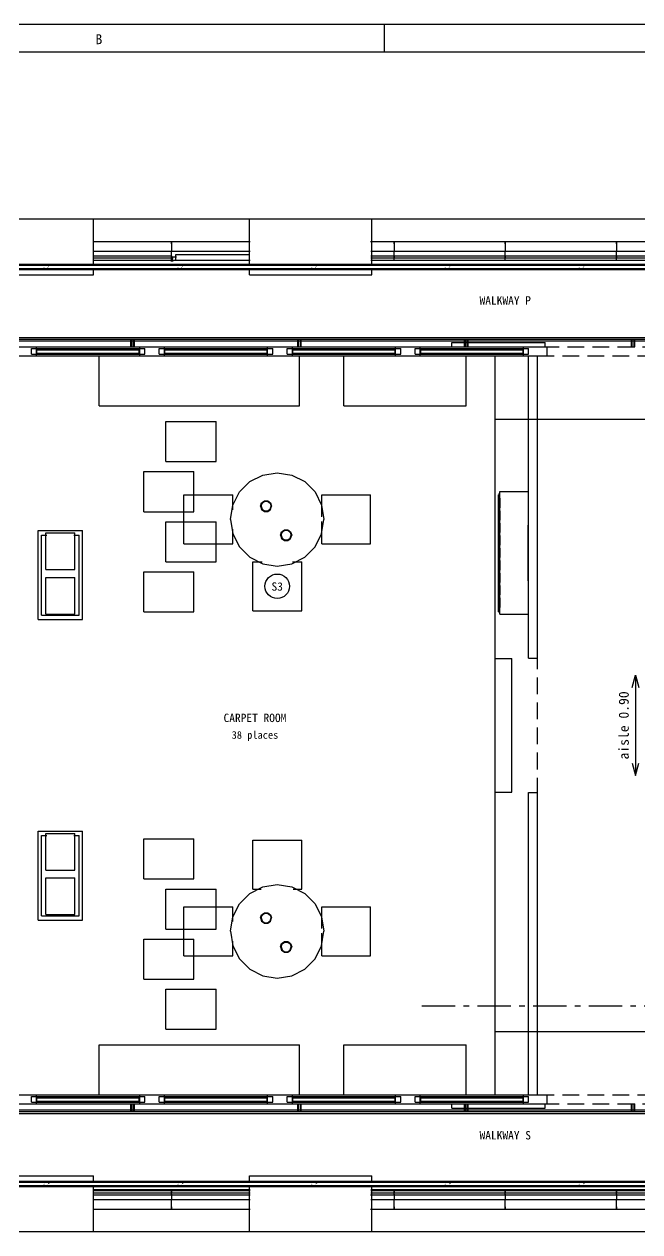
# Model space of a CAD drawing. Extents: x 5 to 836, y 5 to 589.
# Drawn here: x 150.5 to 261.2, y 372 to 589 of the extents above; entities that cross this region are included whole.
import ezdxf
from ezdxf.enums import TextEntityAlignment as Align

# ---------------------------------------------------------------- set-up
doc = ezdxf.new("R2010")
doc.units = 0
doc.linetypes.add('CENTER', pattern=[10, 6, -1.5, 1, -1.5])
doc.linetypes.add('DASHED', pattern=[4.5, 3, -1.5])
for name, color, linetype in [('CENTRE', 4, 'CENTER'), ('CUT', 7, 'CONTINUOUS'), ('DETAIL', 8, 'CONTINUOUS'), ('DIM', 3, 'CONTINUOUS'), ('FRAME', 7, 'CONTINUOUS'), ('MARKING', 4, 'DASHED'), ('OUTLINE', 7, 'CONTINUOUS'), ('ROOM', 8, 'CONTINUOUS'), ('SEAT', 4, 'CONTINUOUS'), ('SEAT-TEXT', 4, 'CONTINUOUS'), ('TEXT', 7, 'CONTINUOUS'), ('THIN', 7, 'CONTINUOUS')]:
    doc.layers.add(name, color=color, linetype=linetype)

msp = doc.modelspace()

# ---------------------------------------------------------------- linework, layer by layer
at = {"layer": 'CENTRE'}
msp.add_line((222, 412.6), (382, 412.6), dxfattribs=at)
at = {"layer": 'CUT'}
for p, q in [((227.4, 531.8), (244.2, 531.8)), ((227.4, 531), (227.4, 531.8)), ((244.2, 531), (244.2, 531.8)), ((148.28, 531), (152.72, 531)), ((151.8, 530.7), (152.8, 530.7)), ((151.8, 529.7), (151.8, 530.7)), ((151.8, 529.7), (152.8, 529.7)), ((152.72, 529.4), (152.72, 531)), ((152.8, 529.7), (152.8, 530.7)), ((152.8, 530.5), (171.2, 530.5)), ((152.8, 529.9), (171.2, 529.9)), ((171.2, 529.7), (171.2, 530.7)), ((171.2, 530.7), (172.2, 530.7)), ((171.2, 529.7), (172.2, 529.7)), ((171.28, 531), (175.72, 531)), ((171.28, 529.4), (171.28, 531)), ((172.2, 529.7), (172.2, 530.7)), ((174.8, 530.7), (175.8, 530.7)), ((174.8, 529.7), (174.8, 530.7)), ((174.8, 529.7), (175.8, 529.7)), ((175.72, 529.4), (175.72, 531)), ((175.8, 529.7), (175.8, 530.7)), ((175.8, 530.5), (194.2, 530.5)), ((175.8, 529.9), (194.2, 529.9)), ((194.2, 529.7), (194.2, 530.7)), ((194.2, 530.7), (195.2, 530.7)), ((194.2, 529.7), (195.2, 529.7)), ((194.28, 531), (198.72, 531)), ((194.28, 529.4), (194.28, 531)), ((195.2, 529.7), (195.2, 530.7)), ((197.8, 530.7), (198.8, 530.7)), ((197.8, 529.7), (197.8, 530.7)), ((197.8, 529.7), (198.8, 529.7)), ((198.72, 529.4), (198.72, 531)), ((198.8, 529.7), (198.8, 530.7)), ((198.8, 530.5), (217.2, 530.5)), ((198.8, 529.9), (217.2, 529.9)), ((217.2, 529.7), (217.2, 530.7)), ((217.2, 530.7), (218.2, 530.7)), ((217.2, 529.7), (218.2, 529.7)), ((217.28, 531), (221.72, 531)), ((217.28, 529.4), (217.28, 531)), ((218.2, 529.7), (218.2, 530.7)), ((220.8, 530.7), (221.8, 530.7)), ((220.8, 529.7), (220.8, 530.7)), ((220.8, 529.7), (221.8, 529.7)), ((221.72, 529.4), (221.72, 531)), ((221.8, 529.7), (221.8, 530.7)), ((221.8, 530.5), (240.2, 530.5)), ((221.8, 529.9), (240.2, 529.9)), ((227.4, 531), (244.52, 531)), ((240.2, 529.7), (240.2, 530.7)), ((240.2, 530.7), (241.2, 530.7)), ((240.2, 529.7), (241.2, 529.7)), ((240.28, 529.4), (240.28, 531)), ((241.2, 529.7), (241.2, 530.7)), ((244.52, 529.4), (244.52, 531)), ((148.28, 529.4), (152.72, 529.4)), ((171.28, 529.4), (175.72, 529.4)), ((194.28, 529.4), (198.72, 529.4)), ((217.28, 529.4), (221.72, 529.4)), ((240.28, 529.4), (244.52, 529.4)), ((241.2, 475.08), (241.2, 529.4)), ((242.8, 475.08), (242.8, 529.4)), ((241.2, 475.08), (242.8, 475.08)), ((241.2, 450.92), (242.8, 450.92)), ((241.2, 396.6), (241.2, 450.92)), ((242.8, 396.6), (242.8, 450.92)), ((148.28, 396.6), (152.72, 396.6)), ((148.28, 395), (152.72, 395)), ((151.8, 395.3), (151.8, 396.3)), ((151.8, 396.3), (152.8, 396.3)), ((151.8, 395.3), (152.8, 395.3)), ((152.72, 395), (152.72, 396.6)), ((152.8, 395.3), (152.8, 396.3)), ((152.8, 396.1), (171.2, 396.1)), ((152.8, 395.5), (171.2, 395.5)), ((171.2, 395.3), (171.2, 396.3)), ((171.2, 396.3), (172.2, 396.3)), ((171.2, 395.3), (172.2, 395.3)), ((171.28, 395), (171.28, 396.6)), ((171.28, 396.6), (175.72, 396.6)), ((171.28, 395), (175.72, 395)), ((172.2, 395.3), (172.2, 396.3)), ((174.8, 395.3), (174.8, 396.3)), ((174.8, 396.3), (175.8, 396.3)), ((174.8, 395.3), (175.8, 395.3)), ((175.72, 395), (175.72, 396.6)), ((175.8, 395.3), (175.8, 396.3)), ((175.8, 396.1), (194.2, 396.1)), ((175.8, 395.5), (194.2, 395.5)), ((194.2, 395.3), (194.2, 396.3)), ((194.2, 396.3), (195.2, 396.3)), ((194.2, 395.3), (195.2, 395.3)), ((194.28, 395), (194.28, 396.6)), ((194.28, 396.6), (198.72, 396.6)), ((194.28, 395), (198.72, 395)), ((195.2, 395.3), (195.2, 396.3)), ((197.8, 395.3), (197.8, 396.3)), ((197.8, 396.3), (198.8, 396.3)), ((197.8, 395.3), (198.8, 395.3)), ((198.72, 395), (198.72, 396.6)), ((198.8, 395.3), (198.8, 396.3)), ((198.8, 396.1), (217.2, 396.1)), ((198.8, 395.5), (217.2, 395.5)), ((217.2, 395.3), (217.2, 396.3)), ((217.2, 396.3), (218.2, 396.3)), ((217.2, 395.3), (218.2, 395.3)), ((217.28, 395), (217.28, 396.6)), ((217.28, 396.6), (221.72, 396.6)), ((217.28, 395), (221.72, 395)), ((218.2, 395.3), (218.2, 396.3)), ((220.8, 395.3), (220.8, 396.3)), ((220.8, 396.3), (221.8, 396.3)), ((220.8, 395.3), (221.8, 395.3)), ((221.72, 395), (221.72, 396.6)), ((221.8, 395.3), (221.8, 396.3)), ((221.8, 396.1), (240.2, 396.1)), ((221.8, 395.5), (240.2, 395.5)), ((227.4, 394.2), (227.4, 395)), ((227.4, 395), (244.52, 395)), ((240.2, 395.3), (240.2, 396.3)), ((240.2, 396.3), (241.2, 396.3)), ((240.2, 395.3), (241.2, 395.3)), ((240.28, 395), (240.28, 396.6)), ((240.28, 396.6), (244.52, 396.6)), ((241.2, 395.3), (241.2, 396.3)), ((244.2, 394.2), (244.2, 395)), ((244.52, 395), (244.52, 396.6)), ((227.4, 394.2), (244.2, 394.2))]:
    msp.add_line(p, q, dxfattribs=at)
at = {"layer": 'DETAIL'}
for p, q in [((163, 545.72), (163, 554)), ((191, 545.72), (191, 554)), ((213, 545.72), (213, 554)), ((162.87, 549.93), (191.13, 549.93)), ((177, 549.67), (177, 549.93)), ((177, 549.93), (177.01, 548.2)), ((177, 549.93), (177, 549.67)), ((177, 549.67), (177, 549.93)), ((177, 549.93), (177, 548.2)), ((177.01, 549.53), (177.01, 549.93)), ((212.8, 549.93), (386, 549.93)), ((217, 549.53), (217, 549.93)), ((217, 549.93), (217, 548.2)), ((237, 549.67), (237, 549.94)), ((237, 549.93), (237, 548.2)), ((237, 549.53), (237, 549.93)), ((237, 549.93), (237, 549.67)), ((257, 549.53), (257, 549.93)), ((257, 549.93), (257, 548.2)), ((162.87, 547.35), (177, 547.35)), ((162.88, 548.2), (191.13, 548.2)), ((162.88, 546.99), (177, 546.99)), ((176.99, 546.47), (177, 548.2)), ((177, 546.47), (177.01, 548.2)), ((177, 546.54), (177, 547.35)), ((177, 547.35), (177, 546.99)), ((177, 546.47), (177, 546.99)), ((177, 546.87), (177, 546.47)), ((177.2, 547.2), (177.87, 547.2)), ((177.2, 546.53), (177.2, 547.2)), ((177.8, 547.6), (191.09, 547.6)), ((177.8, 546.53), (177.8, 547.6)), ((212.81, 548.2), (386, 548.2)), ((212.82, 547.35), (386, 547.35)), ((212.82, 546.99), (386, 546.99)), ((217, 547.13), (217, 548.2)), ((217, 547.08), (217, 547.35)), ((217, 547.35), (217, 546.99)), ((217, 547.35), (217, 547.08)), ((217, 546.47), (217, 546.99)), ((217, 546.75), (217, 546.99)), ((237, 547.13), (237, 548.2)), ((237, 547.08), (237, 547.35)), ((237, 547.35), (237, 546.99)), ((237, 547.35), (237, 547.08)), ((237, 546.47), (237, 546.99)), ((237, 546.75), (237, 546.99)), ((257, 547.08), (257, 548.2)), ((257, 547.35), (257, 546.99)), ((257, 547.35), (257, 547.08)), ((257, 546.47), (257, 546.99)), ((257, 546.75), (257, 546.99)), ((95.12, 544.92), (370.72, 544.92)), ((105.34, 545.09), (371, 545.09)), ((106.46, 545.69), (371, 545.69)), ((107.3, 545.88), (371, 545.88)), ((154.12, 545.69), (154.68, 545.88)), ((154.12, 545.58), (154.12, 545.69)), ((154.12, 545.11), (154.12, 545.22)), ((154.12, 545.11), (154.68, 544.92)), ((154.68, 545.88), (154.96, 545.5)), ((154.68, 544.92), (154.89, 545.21)), ((162.86, 546.6), (191.13, 546.6)), ((163, 543.94), (163, 545.02)), ((176.86, 546.47), (177.28, 546.47)), ((178.17, 545.69), (178.73, 545.88)), ((178.17, 545.58), (178.17, 545.69)), ((178.17, 545.11), (178.17, 545.22)), ((178.17, 545.11), (178.73, 544.92)), ((178.73, 545.88), (179.01, 545.5)), ((178.73, 544.92), (178.94, 545.21)), ((191, 543.94), (191, 545.02)), ((202.23, 545.69), (202.79, 545.88)), ((202.23, 545.58), (202.23, 545.69)), ((202.23, 545.11), (202.23, 545.22)), ((202.23, 545.11), (202.79, 544.92)), ((202.79, 545.88), (203.06, 545.5)), ((202.79, 544.92), (202.99, 545.21)), ((212.83, 546.6), (372, 546.6)), ((213, 543.94), (213, 545.02)), ((226.28, 545.69), (226.84, 545.88)), ((226.28, 545.58), (226.28, 545.69)), ((226.28, 545.11), (226.28, 545.22)), ((226.28, 545.11), (226.84, 544.92)), ((226.84, 545.88), (227.12, 545.5)), ((226.84, 544.92), (227.05, 545.21)), ((250.33, 545.69), (250.89, 545.88)), ((250.33, 545.58), (250.33, 545.69)), ((250.33, 545.11), (250.33, 545.22)), ((250.33, 545.11), (250.89, 544.92)), ((250.89, 545.88), (251.17, 545.5)), ((250.89, 544.92), (251.1, 545.21)), ((108, 532.71), (280.19, 532.71)), ((108, 532.4), (278.79, 532.4)), ((108, 532.09), (265.77, 532.09)), ((169.68, 531), (169.68, 532.4)), ((169.84, 531), (169.84, 532.4)), ((170.16, 531), (170.16, 532.4)), ((170.32, 531), (170.32, 532.4)), ((199.68, 531), (199.68, 532.4)), ((199.84, 531), (199.84, 532.4)), ((200.16, 531), (200.16, 532.4)), ((200.32, 531), (200.32, 532.4)), ((227.4, 531.8), (229.76, 531.8)), ((227.4, 531), (227.4, 531.8)), ((229.68, 531), (229.68, 532.4)), ((229.84, 531), (229.84, 532.4)), ((230.16, 531), (230.16, 532.4)), ((230.32, 531), (230.32, 532.4)), ((230.32, 531.8), (244.2, 531.8)), ((244.2, 531), (244.2, 531.8)), ((259.68, 531), (259.68, 532.4)), ((259.84, 531), (259.84, 532.4)), ((260.16, 531), (260.16, 532.4)), ((260.32, 531), (260.32, 532.4)), ((101.2, 531), (244.52, 531)), ((151.8, 530.7), (172.2, 530.7)), ((151.8, 529.7), (151.8, 530.7)), ((151.8, 529.7), (172.2, 529.7)), ((152.72, 529.4), (152.72, 531)), ((152.8, 529.7), (152.8, 530.7)), ((152.8, 530.5), (171.2, 530.5)), ((152.8, 529.9), (171.2, 529.9)), ((171.2, 529.7), (171.2, 530.7)), ((171.28, 529.4), (171.28, 531)), ((172.2, 529.7), (172.2, 530.7)), ((174.8, 530.7), (195.2, 530.7)), ((174.8, 529.7), (174.8, 530.7)), ((174.8, 529.7), (195.2, 529.7)), ((175.72, 529.4), (175.72, 531)), ((175.8, 529.7), (175.8, 530.7)), ((175.8, 530.5), (194.2, 530.5)), ((175.8, 529.9), (194.2, 529.9)), ((194.2, 529.7), (194.2, 530.7)), ((194.28, 529.4), (194.28, 531)), ((195.2, 529.7), (195.2, 530.7)), ((197.8, 530.7), (218.2, 530.7)), ((197.8, 529.7), (197.8, 530.7)), ((197.8, 529.7), (218.2, 529.7)), ((198.72, 529.4), (198.72, 531)), ((198.8, 529.7), (198.8, 530.7)), ((198.8, 530.5), (217.2, 530.5)), ((198.8, 529.9), (217.2, 529.9)), ((217.2, 529.7), (217.2, 530.7)), ((217.28, 529.4), (217.28, 531)), ((218.2, 529.7), (218.2, 530.7)), ((220.8, 530.7), (241.2, 530.7)), ((220.8, 529.7), (220.8, 530.7)), ((220.8, 529.7), (241.2, 529.7)), ((221.72, 529.4), (221.72, 531)), ((221.8, 529.7), (221.8, 530.7)), ((221.8, 530.5), (240.2, 530.5)), ((221.8, 529.9), (240.2, 529.9)), ((240.2, 529.7), (240.2, 530.7)), ((240.28, 529.4), (240.28, 531)), ((241.2, 529.7), (241.2, 530.7)), ((244.52, 529.4), (244.52, 531)), ((259.68, 531), (260.32, 531)), ((101.2, 529.4), (244.52, 529.4)), ((164, 520.4), (164, 529.4)), ((200, 520.4), (200, 529.4)), ((208, 520.4), (208, 529.4)), ((230, 520.4), (230, 529.4)), ((235.2, 396.6), (235.2, 529.4)), ((241.2, 475.08), (241.2, 529.4)), ((242.8, 475.08), (242.8, 529.4)), ((164, 520.4), (200, 520.4)), ((208, 520.4), (230, 520.4)), ((176, 510.4), (176, 517.6)), ((176, 517.6), (185, 517.6)), ((185, 510.4), (185, 517.6)), ((235.09, 518), (266.31, 518)), ((176, 510.4), (185, 510.4)), ((172, 501.4), (172, 508.6)), ((172, 508.6), (181, 508.6)), ((181, 501.4), (181, 508.6)), ((191.06, 506.8), (193.4, 507.99)), ((193.4, 507.99), (196, 508.4)), ((196, 508.4), (198.6, 507.99)), ((198.6, 507.99), (200.94, 506.8)), ((189.2, 504.94), (191.06, 506.8)), ((200.94, 506.8), (202.8, 504.94)), ((179.2, 504.4), (188, 504.4)), ((179.2, 495.6), (179.2, 504.4)), ((188, 501.75), (188, 504.4)), ((188.01, 502.6), (189.2, 504.94)), ((202.8, 504.94), (203.99, 502.6)), ((204, 504.4), (212.8, 504.4)), ((204, 500.49), (204, 504.4)), ((212.8, 495.6), (212.8, 504.4)), ((236, 505), (241.2, 505)), ((236, 483), (236, 505)), ((172, 501.4), (181, 501.4)), ((187.6, 500), (188.01, 502.6)), ((193, 502.4), (193.19, 502.99)), ((193, 502.4), (193.19, 501.81)), ((193.1, 502.4), (193.27, 502.93)), ((193.1, 502.4), (193.27, 501.87)), ((193.19, 502.99), (193.69, 503.35)), ((193.19, 501.81), (193.69, 501.45)), ((193.27, 502.93), (193.72, 503.26)), ((193.27, 501.87), (193.72, 501.54)), ((193.69, 503.35), (194.31, 503.35)), ((193.69, 501.45), (194.31, 501.45)), ((193.72, 503.26), (194.28, 503.26)), ((193.72, 501.54), (194.28, 501.54)), ((194.28, 503.26), (194.73, 502.93)), ((194.28, 501.54), (194.73, 501.87)), ((194.31, 503.35), (194.81, 502.99)), ((194.31, 501.45), (194.81, 501.81)), ((194.73, 502.93), (194.9, 502.4)), ((194.73, 501.87), (194.9, 502.4)), ((194.81, 502.99), (195, 502.4)), ((194.81, 501.81), (195, 502.4)), ((203.99, 502.6), (204.4, 500)), ((176, 499.6), (185, 499.6)), ((176, 492.4), (176, 499.6)), ((185, 492.4), (185, 499.6)), ((187.6, 500), (188.01, 497.4)), ((203.99, 497.4), (204.4, 500)), ((204, 495.6), (204, 499.65)), ((153, 498), (161, 498)), ((153, 482), (153, 498)), ((153.6, 497.2), (154.57, 497.2)), ((153.6, 482.8), (153.6, 497.2)), ((154.4, 491), (154.4, 497.6)), ((154.4, 497.6), (159.6, 497.6)), ((159.43, 497.2), (160.4, 497.2)), ((159.6, 491), (159.6, 497.6)), ((160.4, 482.8), (160.4, 497.2)), ((161, 482), (161, 498)), ((188, 495.6), (188, 498.25)), ((188.01, 497.4), (189.2, 495.06)), ((196.59, 497.2), (196.78, 496.61)), ((196.6, 497.2), (196.79, 497.79)), ((196.7, 497.2), (196.87, 497.73)), ((196.7, 497.2), (196.87, 496.67)), ((196.79, 497.79), (197.29, 498.15)), ((196.87, 497.73), (197.32, 498.06)), ((197.29, 498.15), (197.91, 498.15)), ((197.32, 498.06), (197.88, 498.06)), ((197.88, 498.06), (198.33, 497.73)), ((197.91, 498.15), (198.41, 497.79)), ((198.33, 497.73), (198.5, 497.2)), ((198.33, 496.67), (198.5, 497.2)), ((198.41, 497.79), (198.6, 497.2)), ((198.41, 496.61), (198.6, 497.2)), ((202.8, 495.06), (203.99, 497.4)), ((179.2, 495.6), (188, 495.6)), ((189.2, 495.06), (191.06, 493.2)), ((196.79, 496.61), (197.29, 496.25)), ((196.87, 496.67), (197.32, 496.34)), ((197.29, 496.25), (197.91, 496.25)), ((197.32, 496.34), (197.88, 496.34)), ((197.88, 496.34), (198.33, 496.67)), ((197.91, 496.25), (198.41, 496.61)), ((200.94, 493.2), (202.8, 495.06)), ((204, 495.6), (212.8, 495.6)), ((191.06, 493.2), (193.4, 492.01)), ((198.6, 492.01), (200.94, 493.2)), ((154.4, 491), (159.6, 491)), ((172, 490.6), (181, 490.6)), ((172, 483.4), (172, 490.6)), ((176, 492.4), (185, 492.4)), ((181, 483.4), (181, 490.6)), ((191.6, 492.4), (193.28, 492.4)), ((191.6, 483.6), (191.6, 492.4)), ((193.4, 492.01), (196, 491.6)), ((196, 491.6), (198.6, 492.01)), ((198.72, 492.4), (200.4, 492.4)), ((200.4, 483.6), (200.4, 492.4)), ((154.4, 489.6), (159.6, 489.6)), ((154.4, 483), (154.4, 489.6)), ((159.6, 483), (159.6, 489.6)), ((153, 482), (161, 482)), ((153.6, 482.8), (160.4, 482.8)), ((154.4, 483), (159.6, 483)), ((172, 483.4), (181, 483.4)), ((191.6, 483.6), (200.4, 483.6)), ((236, 483), (241.2, 483)), ((235.2, 475), (238.2, 475)), ((238.2, 451), (238.2, 475)), ((241.2, 475.08), (242.8, 475.08)), ((235.2, 451), (238.2, 451)), ((241.2, 450.92), (242.8, 450.92)), ((241.2, 396.6), (241.2, 450.92)), ((242.8, 396.6), (242.8, 450.92)), ((153, 444), (161, 444)), ((153, 428), (153, 444)), ((153.6, 428.8), (153.6, 443.2)), ((153.6, 443.2), (154.57, 443.2)), ((154.4, 437), (154.4, 443.6)), ((154.4, 443.6), (159.6, 443.6)), ((159.43, 443.2), (160.4, 443.2)), ((159.6, 437), (159.6, 443.6)), ((160.4, 428.8), (160.4, 443.2)), ((161, 428), (161, 444)), ((172, 435.4), (172, 442.6)), ((172, 442.6), (181, 442.6)), ((181, 435.4), (181, 442.6)), ((191.6, 433.6), (191.6, 442.4)), ((191.6, 442.4), (200.4, 442.4)), ((200.4, 433.6), (200.4, 442.4)), ((154.4, 437), (159.6, 437)), ((154.4, 429), (154.4, 435.6)), ((154.4, 435.6), (159.6, 435.6)), ((159.6, 429), (159.6, 435.6)), ((172, 435.4), (181, 435.4)), ((193.4, 433.99), (196, 434.4)), ((196, 434.4), (198.6, 433.99)), ((176, 426.4), (176, 433.6)), ((176, 433.6), (185, 433.6)), ((185, 426.4), (185, 433.6)), ((189.2, 430.94), (191.06, 432.8)), ((191.06, 432.8), (193.4, 433.99)), ((191.6, 433.6), (193.14, 433.6)), ((198.6, 433.99), (200.94, 432.8)), ((198.86, 433.6), (200.4, 433.6)), ((200.94, 432.8), (202.8, 430.94)), ((179.2, 421.6), (179.2, 430.4)), ((179.2, 430.4), (188, 430.4)), ((188, 427.75), (188, 430.4)), ((188.01, 428.6), (189.2, 430.94)), ((202.8, 430.94), (203.99, 428.6)), ((204, 426.49), (204, 430.4)), ((204, 430.4), (212.8, 430.4)), ((212.8, 421.6), (212.8, 430.4)), ((153, 428), (161, 428)), ((153.6, 428.8), (160.4, 428.8)), ((154.4, 429), (159.6, 429)), ((187.6, 426), (188.01, 428.6)), ((193, 428.4), (193.19, 428.99)), ((193, 428.4), (193.19, 427.81)), ((193.1, 428.4), (193.27, 428.93)), ((193.1, 428.4), (193.27, 427.87)), ((193.19, 428.99), (193.69, 429.35)), ((193.19, 427.81), (193.69, 427.45)), ((193.27, 428.93), (193.72, 429.26)), ((193.27, 427.87), (193.72, 427.54)), ((193.69, 429.35), (194.31, 429.35)), ((193.72, 429.26), (194.28, 429.26)), ((193.72, 427.54), (194.28, 427.54)), ((194.28, 429.26), (194.73, 428.93)), ((194.28, 427.54), (194.73, 427.87)), ((194.31, 429.35), (194.81, 428.99)), ((194.31, 427.45), (194.81, 427.81)), ((194.73, 428.93), (194.9, 428.4)), ((194.73, 427.87), (194.9, 428.4)), ((194.81, 428.99), (195, 428.4)), ((194.81, 427.81), (195, 428.4)), ((203.99, 428.6), (204.4, 426)), ((176, 426.4), (185, 426.4)), ((187.6, 426), (188.01, 423.4)), ((193.69, 427.45), (194.31, 427.45)), ((203.99, 423.4), (204.4, 426)), ((204, 421.6), (204, 425.65)), ((172, 417.4), (172, 424.6)), ((172, 424.6), (181, 424.6)), ((181, 417.4), (181, 424.6)), ((188, 421.6), (188, 424.25)), ((188.01, 423.4), (189.2, 421.06)), ((196.6, 423.2), (196.79, 423.79)), ((196.6, 423.2), (196.79, 422.61)), ((196.7, 423.2), (196.87, 423.73)), ((196.7, 423.2), (196.87, 422.67)), ((196.79, 423.79), (197.29, 424.15)), ((196.87, 423.73), (197.32, 424.06)), ((197.29, 424.15), (197.91, 424.15)), ((197.32, 424.06), (197.88, 424.06)), ((197.88, 424.06), (198.33, 423.73)), ((197.91, 424.15), (198.41, 423.79)), ((198.33, 423.73), (198.5, 423.2)), ((198.33, 422.67), (198.5, 423.2)), ((198.41, 423.79), (198.6, 423.2)), ((198.41, 422.61), (198.6, 423.2)), ((202.8, 421.06), (203.99, 423.4)), ((179.2, 421.6), (188, 421.6)), ((189.2, 421.06), (191.06, 419.2)), ((196.79, 422.61), (197.29, 422.25)), ((196.87, 422.67), (197.32, 422.34)), ((197.29, 422.25), (197.91, 422.25)), ((197.32, 422.34), (197.88, 422.34)), ((197.88, 422.34), (198.33, 422.67)), ((197.91, 422.25), (198.41, 422.61)), ((200.94, 419.2), (202.8, 421.06)), ((204, 421.6), (212.8, 421.6)), ((191.06, 419.2), (193.4, 418.01)), ((198.6, 418.01), (200.94, 419.2)), ((172, 417.4), (181, 417.4)), ((193.4, 418.01), (196, 417.6)), ((196, 417.6), (198.6, 418.01)), ((176, 408.4), (176, 415.6)), ((176, 415.6), (185, 415.6)), ((185, 408.4), (185, 415.6)), ((176, 408.4), (185, 408.4)), ((235.09, 408), (266.73, 408)), ((164, 396.6), (164, 405.6)), ((164, 405.6), (200, 405.6)), ((200, 396.6), (200, 405.6)), ((208, 396.6), (208, 405.6)), ((208, 405.6), (230, 405.6)), ((230, 396.6), (230, 405.6)), ((101.2, 396.6), (244.52, 396.6)), ((101.2, 395), (244.52, 395)), ((151.8, 395.3), (151.8, 396.3)), ((151.8, 396.3), (172.2, 396.3)), ((151.8, 395.3), (172.2, 395.3)), ((152.72, 395), (152.72, 396.6)), ((152.8, 395.3), (152.8, 396.3)), ((152.8, 396.1), (171.2, 396.1)), ((152.8, 395.5), (171.2, 395.5)), ((169.68, 393.6), (169.68, 395)), ((169.84, 393.6), (169.84, 395)), ((170.16, 393.6), (170.16, 395)), ((170.32, 393.6), (170.32, 395)), ((171.2, 395.3), (171.2, 396.3)), ((171.28, 395), (171.28, 396.6)), ((172.2, 395.3), (172.2, 396.3)), ((174.8, 395.3), (174.8, 396.3)), ((174.8, 396.3), (195.2, 396.3)), ((174.8, 395.3), (195.2, 395.3)), ((175.72, 395), (175.72, 396.6)), ((175.8, 395.3), (175.8, 396.3)), ((175.8, 396.1), (194.2, 396.1)), ((175.8, 395.5), (194.2, 395.5)), ((194.2, 395.3), (194.2, 396.3)), ((194.28, 395), (194.28, 396.6)), ((195.2, 395.3), (195.2, 396.3)), ((197.8, 395.3), (197.8, 396.3)), ((197.8, 396.3), (218.2, 396.3)), ((197.8, 395.3), (218.2, 395.3)), ((198.72, 395), (198.72, 396.6)), ((198.8, 395.3), (198.8, 396.3)), ((198.8, 396.1), (217.2, 396.1)), ((198.8, 395.5), (217.2, 395.5)), ((199.68, 393.6), (199.68, 395)), ((199.84, 393.6), (199.84, 395)), ((200.16, 393.6), (200.16, 395)), ((200.32, 393.6), (200.32, 395)), ((217.2, 395.3), (217.2, 396.3)), ((217.28, 395), (217.28, 396.6)), ((218.2, 395.3), (218.2, 396.3)), ((220.8, 395.3), (220.8, 396.3)), ((220.8, 396.3), (241.2, 396.3)), ((220.8, 395.3), (241.2, 395.3)), ((221.72, 395), (221.72, 396.6)), ((221.8, 395.3), (221.8, 396.3)), ((221.8, 396.1), (240.2, 396.1)), ((221.8, 395.5), (240.2, 395.5)), ((227.4, 394.2), (227.4, 395)), ((229.68, 393.6), (229.68, 395)), ((229.84, 393.6), (229.84, 395)), ((230.16, 393.6), (230.16, 395)), ((230.32, 393.6), (230.32, 395)), ((240.2, 395.3), (240.2, 396.3)), ((240.28, 395), (240.28, 396.6)), ((241.2, 395.3), (241.2, 396.3)), ((244.2, 394.2), (244.2, 395)), ((244.52, 395), (244.52, 396.6)), ((259.68, 395), (260.32, 395)), ((259.68, 393.6), (259.68, 395)), ((259.84, 393.6), (259.84, 395)), ((260.16, 393.6), (260.16, 395)), ((260.32, 393.6), (260.32, 395)), ((108, 393.91), (278.79, 393.91)), ((108, 393.6), (278.93, 393.6)), ((108, 393.29), (280.19, 393.29)), ((227.4, 394.2), (229.76, 394.2)), ((230.32, 394.2), (244.2, 394.2)), ((163, 380.98), (163, 382.06)), ((191, 380.98), (191, 382.06)), ((213, 380.98), (213, 382.06)), ((24, 381.08), (370.72, 381.08)), ((104.64, 380.91), (371, 380.91)), ((106.46, 380.31), (371, 380.31)), ((107.3, 380.12), (371, 380.12)), ((154.12, 380.89), (154.68, 381.08)), ((154.12, 380.78), (154.12, 380.89)), ((154.12, 380.31), (154.12, 380.42)), ((154.12, 380.31), (154.68, 380.12)), ((154.68, 381.08), (154.96, 380.7)), ((154.68, 380.12), (154.89, 380.41)), ((163, 372), (163, 380.14)), ((178.17, 380.89), (178.73, 381.08)), ((178.17, 380.78), (178.17, 380.89)), ((178.17, 380.31), (178.17, 380.42)), ((178.17, 380.31), (178.73, 380.12)), ((178.73, 381.08), (179.01, 380.7)), ((178.73, 380.12), (178.94, 380.41)), ((191, 372), (191, 380.14)), ((202.23, 380.89), (202.79, 381.08)), ((202.23, 380.78), (202.23, 380.89)), ((202.23, 380.31), (202.23, 380.42)), ((202.23, 380.31), (202.79, 380.12)), ((202.79, 381.08), (203.06, 380.7)), ((202.79, 380.12), (202.99, 380.41)), ((213, 372), (213, 380.14)), ((226.28, 380.89), (226.84, 381.08)), ((226.28, 380.78), (226.28, 380.89)), ((226.28, 380.31), (226.28, 380.42)), ((226.28, 380.31), (226.84, 380.12)), ((226.84, 381.08), (227.12, 380.7)), ((226.84, 380.12), (227.05, 380.41)), ((250.33, 380.89), (250.89, 381.08)), ((250.33, 380.78), (250.33, 380.89)), ((250.33, 380.31), (250.33, 380.42)), ((250.33, 380.31), (250.89, 380.12)), ((250.89, 381.08), (251.17, 380.7)), ((250.89, 380.12), (251.1, 380.41)), ((162.86, 379.4), (191.13, 379.4)), ((162.87, 378.65), (191.13, 378.65)), ((162.88, 379.6), (191.14, 379.6)), ((162.88, 379.01), (191.13, 379.01)), ((162.88, 377.8), (191.13, 377.8)), ((177, 379.01), (177, 379.53)), ((177, 379.25), (177, 379.01)), ((177, 378.65), (177, 379.06)), ((177, 378.65), (177, 379.01)), ((177, 378.78), (177, 378.65)), ((177, 378.73), (177.01, 377.8)), ((177, 378.73), (177, 377.8)), ((177, 376.07), (177.01, 377.8)), ((177, 376.07), (177, 377.8)), ((212.8, 378.65), (386, 378.65)), ((212.81, 379.01), (386, 379.01)), ((212.81, 377.8), (386, 377.8)), ((212.82, 379.6), (312, 379.6)), ((212.83, 379.4), (372, 379.4)), ((217, 379.01), (217, 379.53)), ((217, 379.25), (217, 379.01)), ((217, 378.65), (217, 379.06)), ((217, 378.65), (217, 379.01)), ((217, 378.78), (217, 378.65)), ((217, 378.73), (217, 377.8)), ((217, 376.07), (217, 377.8)), ((237, 379.01), (237, 379.53)), ((237, 379.25), (237, 379.01)), ((237, 378.65), (237, 379.06)), ((237, 378.65), (237, 379.01)), ((237, 378.78), (237, 378.65)), ((237, 378.73), (237, 377.8)), ((237, 376.07), (237, 377.8)), ((257, 379.01), (257, 379.53)), ((257, 379.25), (257, 379.01)), ((257, 378.65), (257, 379.06)), ((257, 378.65), (257, 379.01)), ((257, 378.78), (257, 377.8)), ((257, 376.07), (257, 377.8)), ((162.87, 376.07), (191.13, 376.07)), ((177, 376.2), (177, 376.07)), ((177, 376.07), (177, 376.2)), ((177.01, 376.47), (177.01, 376.07)), ((177.01, 376.2), (177.01, 376.07)), ((212.8, 376.07), (386, 376.07)), ((217, 376.47), (217.01, 376.07)), ((237, 376.47), (237, 376.07)), ((237, 376.2), (237, 376.06)), ((237, 376.07), (237, 376.2)), ((257, 376.47), (257, 376.07))]:
    msp.add_line(p, q, dxfattribs=at)
at = {"layer": 'DIM'}
for p, q in [((259.8, 469.8), (260.4, 472)), ((260.4, 472), (260.4, 454)), ((260.4, 472), (261, 469.8)), ((259.8, 456.2), (260.4, 454)), ((260.4, 454), (261, 456.2))]:
    msp.add_line(p, q, dxfattribs=at)
at = {"layer": 'FRAME'}
msp.add_line((10, 584), (831, 584), dxfattribs=at)
at = {"layer": 'MARKING'}
for p, q in [((162.88, 545), (191.15, 545)), ((212.85, 545), (370.72, 545)), ((140.21, 531), (169.74, 531)), ((170.3, 531), (199.69, 531)), ((200.25, 531), (229.78, 531)), ((230.2, 531), (319.78, 531)), ((242.8, 529.4), (370.4, 529.4)), ((242.8, 396.6), (242.8, 529.4)), ((235.76, 502.12), (235.76, 503.82)), ((235.76, 503.82), (236.1, 503.82)), ((235.8, 504.6), (236, 504.6)), ((235.8, 483.4), (235.8, 504.6)), ((236, 503.76), (236, 504.6)), ((236.1, 502.12), (236.1, 503.82)), ((235.76, 502.12), (236.1, 502.12)), ((235.76, 499.88), (235.76, 501.58)), ((235.76, 501.58), (236.1, 501.58)), ((236, 501.53), (236, 502.23)), ((236.1, 499.88), (236.1, 501.58)), ((235.76, 499.88), (236.1, 499.88)), ((235.76, 497.64), (235.76, 499.34)), ((235.76, 499.34), (236.1, 499.34)), ((236, 499.16), (236, 500)), ((236.1, 497.64), (236.1, 499.34)), ((235.76, 497.64), (236.1, 497.64)), ((235.76, 495.4), (235.76, 497.1)), ((235.76, 497.1), (236.1, 497.1)), ((236, 496.93), (236, 497.77)), ((236.1, 495.4), (236.1, 497.1)), ((235.76, 495.4), (236.1, 495.4)), ((235.76, 493.16), (235.76, 494.86)), ((235.76, 494.86), (236.1, 494.86)), ((236, 494.7), (236, 495.53)), ((236.1, 493.16), (236.1, 494.86)), ((235.76, 493.16), (236.1, 493.16)), ((235.76, 490.92), (235.76, 492.62)), ((235.76, 492.62), (236.1, 492.62)), ((236, 492.47), (236, 493.44)), ((236.1, 490.92), (236.1, 492.62)), ((235.76, 490.92), (236.1, 490.92)), ((236, 490.37), (236, 490.93)), ((235.76, 488.68), (235.76, 490.38)), ((235.76, 490.38), (236.1, 490.38)), ((235.76, 488.68), (236.1, 488.68)), ((236, 487.86), (236, 488.84)), ((236.1, 488.68), (236.1, 490.38)), ((235.76, 486.44), (235.76, 488.14)), ((235.76, 488.14), (236.1, 488.14)), ((235.76, 486.44), (236.1, 486.44)), ((236, 485.77), (236, 486.61)), ((236.1, 486.44), (236.1, 488.14)), ((235.76, 485.9), (236.1, 485.9)), ((235.76, 484.2), (235.76, 485.9)), ((235.76, 484.2), (236.1, 484.2)), ((236, 483.4), (236, 484.38)), ((236.1, 484.2), (236.1, 485.9)), ((235.8, 483.4), (236, 483.4)), ((140.21, 395), (169.74, 395)), ((170.3, 395), (199.69, 395)), ((200.25, 395), (229.78, 395)), ((230.2, 395), (319.78, 395)), ((242.8, 396.6), (336.96, 396.6)), ((162.88, 381), (191.15, 381)), ((212.85, 381), (370.72, 381))]:
    msp.add_line(p, q, dxfattribs=at)
at = {"layer": 'OUTLINE'}
for p, q in [((176.86, 547), (177.28, 547)), ((141, 543.94), (163, 543.94)), ((191, 543.94), (213, 543.94)), ((241.1, 489), (241.1, 499)), ((141, 382.06), (163, 382.06)), ((191, 382.06), (213, 382.06))]:
    msp.add_line(p, q, dxfattribs=at)
at = {"layer": 'SEAT'}
msp.add_circle((196, 488), 2.2, dxfattribs=at)
at = {"layer": 'THIN'}
for p, q in [((5, 589), (836, 589)), ((215.25, 589), (215.25, 584)), ((24, 554), (386, 554)), ((386, 372), (24, 372))]:
    msp.add_line(p, q, dxfattribs=at)

# ---------------------------------------------------------------- texts
at = {"layer": 'ROOM'}
for s, height, p in [('WALKWAY P', 1.51, (237, 538.6)), ('CARPET ROOM', 1.51, (192, 463.6)), ('38 places', 1.37, (192, 460.6)), ('WALKWAY S', 1.51, (237, 388.6))]:
    msp.add_text(s, height=height, dxfattribs=at).set_placement(p, align=Align.CENTER)
at = {"layer": 'SEAT-TEXT'}
msp.add_text('S3', height=1.51, dxfattribs=at).set_placement((196, 487.2), align=Align.CENTER)
at = {"layer": 'TEXT'}
msp.add_text('B', height=1.8, dxfattribs=at).set_placement((163.94, 585.4), align=Align.CENTER)
msp.add_text('aisle 0.90', height=1.8, rotation=90, dxfattribs=at).set_placement((259.2, 463), align=Align.CENTER)

doc.saveas('drawing.dxf')
